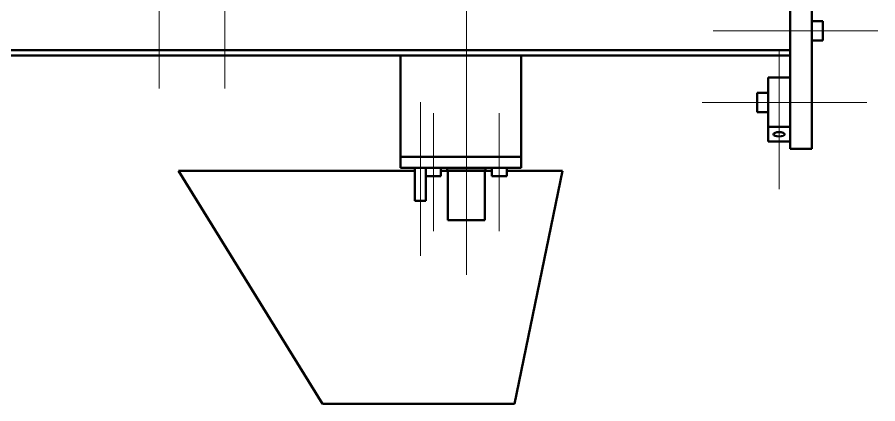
# Model space of a CAD drawing. Header units: millimetres. Extents: x 0 to 420, y 0 to 297.
# Drawn here: x 171.4 to 249.9, y 80.7 to 116 of the extents above; entities that cross this region are included whole.
import ezdxf

# ---------------------------------------------------------------- set-up
doc = ezdxf.new("R2010")
doc.units = ezdxf.units.MM
doc.linetypes.add('CENTERX2', pattern=[20.32, 12.7, -2.54, 2.54, -2.54])
doc.layers.add('9中心线层', color=1, linetype='Continuous')

msp = doc.modelspace()

# ---------------------------------------------------------------- linework, layer by layer
at = {"color": 7, "linetype": 'Continuous', "lineweight": 50}
for p, q in [((243.877, 104), (243.877, 160)), ((241.877, 106.852), (241.877, 141.077)), ((244.877, 115.625), (243.877, 115.625)), ((244.877, 115.625), (244.877, 113.875)), ((243.877, 113.875), (244.877, 113.875)), ((117.377, 113), (241.877, 113)), ((117.377, 112.5), (241.877, 112.5)), ((206.377, 103.25), (206.377, 112.5)), ((217.377, 103.25), (217.377, 112.5)), ((239.877, 110.497), (241.877, 110.497)), ((239.877, 105.993), (239.877, 110.497)), ((239.877, 109.085), (238.877, 109.085)), ((238.877, 107.335), (238.877, 109.085)), ((238.877, 107.335), (239.877, 107.335)), ((241.877, 105.993), (241.877, 106.852)), ((239.877, 105.993), (241.877, 105.993)), ((239.877, 104.653), (239.877, 105.993)), ((241.877, 104.653), (241.877, 105.993)), ((239.877, 104.653), (241.877, 104.653)), ((241.877, 104), (241.877, 104.653)), ((241.877, 104), (243.877, 104)), ((206.377, 102.25), (206.377, 103.25)), ((217.377, 103.25), (206.377, 103.25)), ((206.377, 103.25), (217.377, 103.25)), ((217.377, 102.25), (217.377, 103.25)), ((199.252, 80.75), (186.127, 102)), ((186.127, 102), (207.694, 102)), ((217.377, 102.25), (206.377, 102.25)), ((207.694, 102.25), (207.694, 99.25)), ((208.69, 102.25), (208.69, 101.5)), ((210.065, 101.5), (210.065, 102.25)), ((210.065, 102), (210.7, 102)), ((210.627, 102.25), (210.627, 102.025)), ((214.127, 102.025), (210.627, 102.025)), ((210.7, 97.5), (210.7, 102)), ((210.7, 102), (214.054, 102)), ((211.377, 102.025), (211.377, 102)), ((213.377, 102), (213.377, 102.025)), ((214.054, 102), (214.054, 97.5)), ((214.054, 102), (214.69, 102)), ((214.127, 102.025), (214.127, 102.25)), ((214.69, 102.25), (214.69, 101.5)), ((216.065, 101.5), (216.065, 102.25)), ((216.065, 102), (221.127, 102)), ((221.127, 102), (216.752, 80.75)), ((208.69, 101.5), (210.065, 101.5)), ((208.694, 99.25), (208.694, 101.5)), ((214.69, 101.5), (216.065, 101.5)), ((208.694, 99.25), (207.694, 99.25)), ((210.7, 97.5), (214.054, 97.5)), ((216.752, 80.75), (199.252, 80.75))]:
    msp.add_line(p, q, dxfattribs=at)
at = {"color": 7, "linetype": 'Continuous', "lineweight": 50, "flags": 128}
msp.add_lwpolyline([(240.877, 105.519), (240.681, 105.504), (240.515, 105.462), (240.404, 105.398), (240.365, 105.323), (240.404, 105.248), (240.515, 105.184), (240.681, 105.142), (240.877, 105.127), (241.073, 105.142), (241.24, 105.184), (241.351, 105.248), (241.39, 105.323), (241.351, 105.398), (241.24, 105.462), (241.073, 105.504), (240.877, 105.519)], dxfattribs=at)
at = {"layer": '9中心线层', "linetype": 'CENTERX2', "lineweight": 18, "ltscale": 2.5}
for p, q in [((240.877, 163.677), (240.877, 100.323)), ((184.377, 109.5), (184.377, 131.75)), ((190.377, 109.5), (190.377, 122.75)), ((212.377, 102), (212.377, 122.75)), ((243.877, 114.75), (234.877, 114.75)), ((249.877, 114.75), (243.877, 114.75)), ((208.194, 94.25), (208.194, 108.25)), ((233.877, 108.21), (239.877, 108.21)), ((239.877, 108.21), (248.877, 108.21)), ((209.377, 107.25), (209.377, 96.5)), ((215.377, 107.25), (215.377, 96.5)), ((212.377, 92.5), (212.377, 102))]:
    msp.add_line(p, q, dxfattribs=at)

doc.saveas('drawing.dxf')
